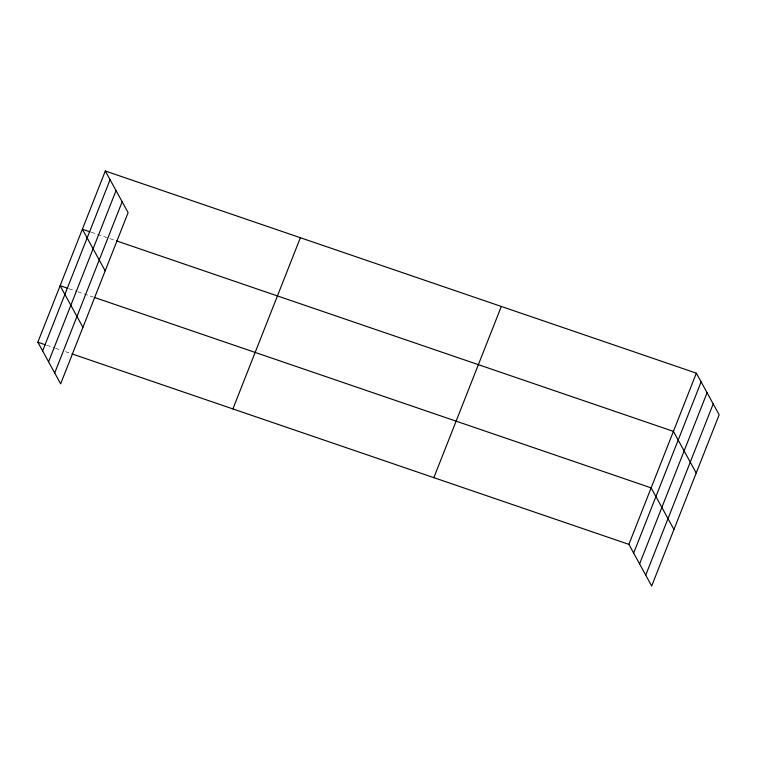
<?xml version="1.0" encoding="UTF-8"?>
<svg xmlns="http://www.w3.org/2000/svg" width="757" height="757" viewBox="0 0 757 757"><rect width="100%" height="100%" fill="white"/><g stroke="black" fill="none" stroke-linecap="round" stroke-linejoin="round"><path stroke-width="0.57" stroke-dasharray="3.79 2.84" d="M91.2 232.229L108.828 238.266M109.926 238.635L115.443 240.518M68.934 288.729L76.646 291.369M77.744 291.748L93.177 297.018M46.669 345.23L54.381 347.86M55.479 348.239L60.995 350.122M65.395 351.636L70.912 353.519"/><path stroke-width="1.14" d="M105.318 171.006L128.113 212.632L60.645 383.837L37.85 342.211L105.318 171.006L696.355 373.163L719.15 414.789L651.682 585.994L628.887 544.368L72.01 353.898M42.619 350.926L110.087 179.712M48.571 361.789L116.039 190.575M54.693 372.974L122.17 201.769M232.891 408.922L300.368 237.717M433.846 477.658L501.314 306.453M628.887 544.368L696.355 373.163M633.656 553.074L701.124 381.869M639.599 563.937L707.076 392.732M645.73 575.131L713.198 403.926M90.092 231.85L82.381 229.22L105.176 270.845M116.54 240.896L673.418 431.367L696.213 473.002M67.827 288.351L60.115 285.711L82.91 327.346M94.275 297.397L651.152 487.868L673.948 529.493M37.85 342.211L45.562 344.851"/></g></svg>
